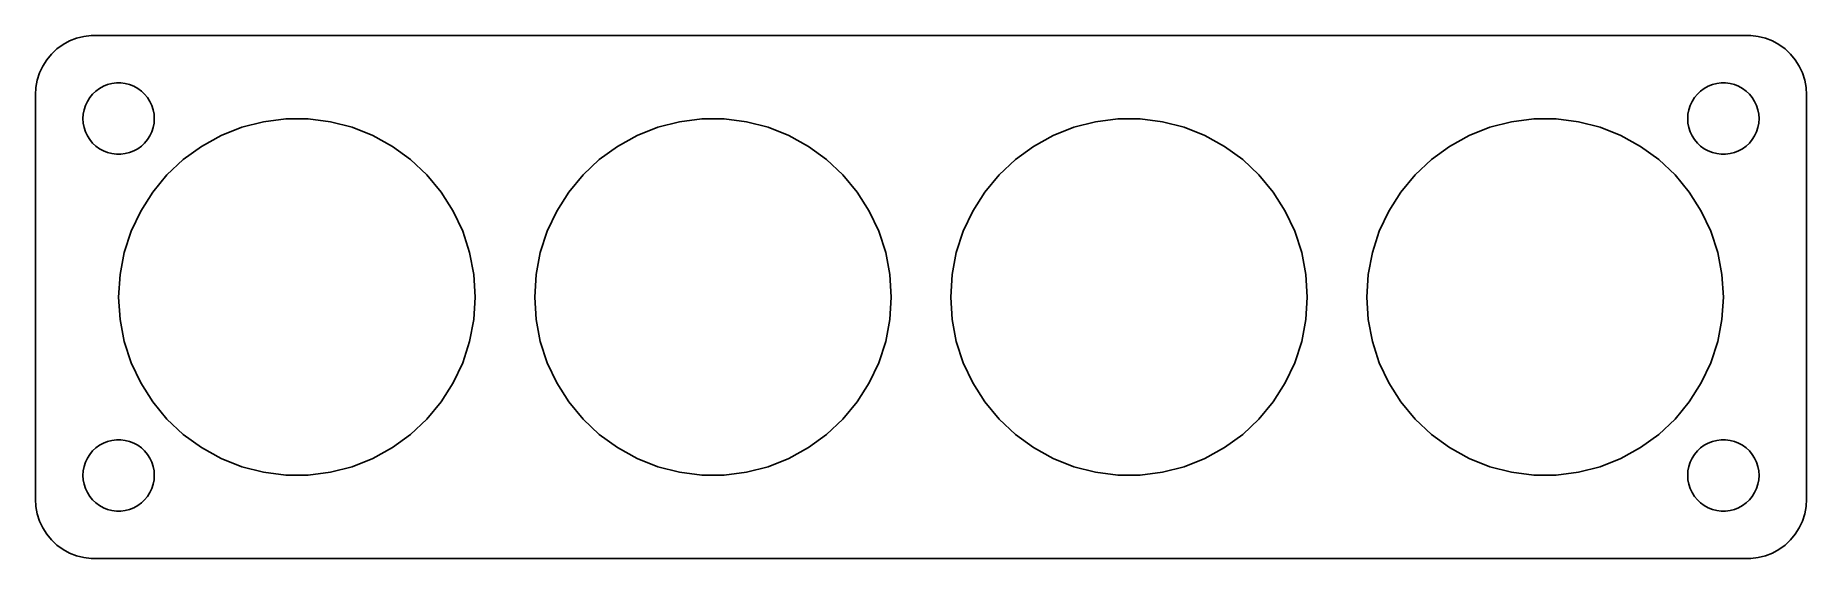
# Model space of a CAD drawing. Header units: metres. Extents: x -74 to 74, y -22 to 22.
import ezdxf

# ---------------------------------------------------------------- set-up
doc = ezdxf.new("R2010")
doc.units = ezdxf.units.M

msp = doc.modelspace()

# ---------------------------------------------------------------- linework, layer by layer
for p, q in [((-72.1791, 21.2216), (-72.6871, 20.8526)), ((-71.6289, 21.5241), (-72.1791, 21.2216)), ((-71.0451, 21.7553), (-71.6289, 21.5241)), ((-70.4369, 21.9114), (-71.0451, 21.7553)), ((-69.8139, 21.9901), (-70.4369, 21.9114)), ((69.8139, 21.9901), (-69.8139, 21.9901)), ((70.4369, 21.9114), (69.8139, 21.9901)), ((71.0451, 21.7553), (70.4369, 21.9114)), ((71.6289, 21.5241), (71.0451, 21.7553)), ((72.1791, 21.2216), (71.6289, 21.5241)), ((72.6871, 20.8526), (72.1791, 21.2216)), ((-73.8815, 19.4088), (-74.1489, 18.8406)), ((-73.5451, 19.9389), (-73.8815, 19.4088)), ((-73.1448, 20.4227), (-73.5451, 19.9389)), ((-72.6871, 20.8526), (-73.1448, 20.4227)), ((73.1448, 20.4227), (72.6871, 20.8526)), ((73.5451, 19.9389), (73.1448, 20.4227)), ((73.8815, 19.4088), (73.5451, 19.9389)), ((74.1489, 18.8406), (73.8815, 19.4088)), ((-74.3429, 18.2434), (-74.4606, 17.6267)), ((-74.1489, 18.8406), (-74.3429, 18.2434)), ((-68.427, 17.8532), (-68.0621, 17.9469)), ((-68.0621, 17.9469), (-67.6884, 17.9941)), ((-67.6884, 17.9941), (-67.3116, 17.9941)), ((-67.3116, 17.9941), (-66.9379, 17.9469)), ((-66.9379, 17.9469), (-66.573, 17.8532)), ((66.573, 17.8532), (66.9379, 17.9469)), ((66.9379, 17.9469), (67.3116, 17.9941)), ((67.3116, 17.9941), (67.6884, 17.9941)), ((67.6884, 17.9941), (68.0621, 17.9469)), ((68.0621, 17.9469), (68.427, 17.8532)), ((74.3429, 18.2434), (74.1489, 18.8406)), ((74.4606, 17.6267), (74.3429, 18.2434)), ((-74.4606, 17.6267), (-74.5, 17)), ((-74.5, 17), (-74.5, -17)), ((-70.2893, 16.1044), (-70.1289, 16.4453)), ((-70.1289, 16.4453), (-69.927, 16.7634)), ((-69.927, 16.7634), (-69.6869, 17.0536)), ((-69.6869, 17.0536), (-69.4123, 17.3115)), ((-69.4123, 17.3115), (-69.1075, 17.533)), ((-69.1075, 17.533), (-68.7773, 17.7145)), ((-68.7773, 17.7145), (-68.427, 17.8532)), ((-66.573, 17.8532), (-66.2227, 17.7145)), ((-66.2227, 17.7145), (-65.8925, 17.533)), ((-65.8925, 17.533), (-65.5877, 17.3115)), ((-65.5877, 17.3115), (-65.3131, 17.0536)), ((-65.3131, 17.0536), (-65.073, 16.7634)), ((-65.073, 16.7634), (-64.8711, 16.4453)), ((-64.8711, 16.4453), (-64.7107, 16.1044)), ((64.7107, 16.1044), (64.8711, 16.4453)), ((64.8711, 16.4453), (65.073, 16.7634)), ((65.073, 16.7634), (65.3131, 17.0536)), ((65.3131, 17.0536), (65.5877, 17.3115)), ((65.5877, 17.3115), (65.8925, 17.533)), ((65.8925, 17.533), (66.2227, 17.7145)), ((66.2227, 17.7145), (66.573, 17.8532)), ((68.427, 17.8532), (68.7773, 17.7145)), ((68.7773, 17.7145), (69.1075, 17.533)), ((69.1075, 17.533), (69.4123, 17.3115)), ((69.4123, 17.3115), (69.6869, 17.0536)), ((69.6869, 17.0536), (69.927, 16.7634)), ((69.927, 16.7634), (70.1289, 16.4453)), ((70.1289, 16.4453), (70.2893, 16.1044)), ((74.5, 17), (74.4606, 17.6267)), ((74.5, -17), (74.5, 17)), ((-70.5, 15), (-70.4763, 15.376)), ((-70.4763, 14.624), (-70.5, 15)), ((-70.4763, 15.376), (-70.4057, 15.7461)), ((-70.4057, 15.7461), (-70.2893, 16.1044)), ((-64.7107, 16.1044), (-64.5943, 15.7461)), ((-64.5943, 15.7461), (-64.5237, 15.376)), ((-64.5237, 15.376), (-64.5, 15)), ((-64.5, 15), (-64.5237, 14.624)), ((-55.3107, 14.7343), (-53.4418, 14.9704)), ((-53.4418, 14.9704), (-51.5581, 14.9704)), ((-51.5581, 14.9704), (-49.6893, 14.7343)), ((-20.3107, 14.7343), (-18.4418, 14.9704)), ((-18.4418, 14.9704), (-16.5581, 14.9704)), ((-16.5581, 14.9704), (-14.6893, 14.7343)), ((14.6893, 14.7343), (16.5581, 14.9704)), ((16.5581, 14.9704), (18.4418, 14.9704)), ((18.4418, 14.9704), (20.3107, 14.7343)), ((49.6893, 14.7343), (51.5581, 14.9704)), ((51.5581, 14.9704), (53.4418, 14.9704)), ((53.4418, 14.9704), (55.3107, 14.7343)), ((64.5, 15), (64.5237, 15.376)), ((64.5237, 14.624), (64.5, 15)), ((64.5237, 15.376), (64.5943, 15.7461)), ((64.5943, 15.7461), (64.7107, 16.1044)), ((70.2893, 16.1044), (70.4057, 15.7461)), ((70.4057, 15.7461), (70.4763, 15.376)), ((70.4763, 15.376), (70.5, 15)), ((70.5, 15), (70.4763, 14.624)), ((-70.4057, 14.2539), (-70.4763, 14.624)), ((-70.2893, 13.8956), (-70.4057, 14.2539)), ((-70.1289, 13.5547), (-70.2893, 13.8956)), ((-69.927, 13.2366), (-70.1289, 13.5547)), ((-64.8711, 13.5547), (-65.073, 13.2366)), ((-64.7107, 13.8956), (-64.8711, 13.5547)), ((-64.5943, 14.2539), (-64.7107, 13.8956)), ((-64.5237, 14.624), (-64.5943, 14.2539)), ((-60.5374, 12.6649), (-58.8867, 13.5724)), ((-58.8867, 13.5724), (-57.1353, 14.2658)), ((-57.1353, 14.2658), (-55.3107, 14.7343)), ((-49.6893, 14.7343), (-47.8647, 14.2658)), ((-47.8647, 14.2658), (-46.1133, 13.5724)), ((-46.1133, 13.5724), (-44.4626, 12.6649)), ((-25.5374, 12.6649), (-23.8867, 13.5724)), ((-23.8867, 13.5724), (-22.1353, 14.2658)), ((-22.1353, 14.2658), (-20.3107, 14.7343)), ((-14.6893, 14.7343), (-12.8647, 14.2658)), ((-12.8647, 14.2658), (-11.1133, 13.5724)), ((-11.1133, 13.5724), (-9.46259, 12.6649)), ((9.46259, 12.6649), (11.1133, 13.5724)), ((11.1133, 13.5724), (12.8647, 14.2658)), ((12.8647, 14.2658), (14.6893, 14.7343)), ((20.3107, 14.7343), (22.1353, 14.2658)), ((22.1353, 14.2658), (23.8867, 13.5724)), ((23.8867, 13.5724), (25.5374, 12.6649)), ((44.4626, 12.6649), (46.1133, 13.5724)), ((46.1133, 13.5724), (47.8647, 14.2658)), ((47.8647, 14.2658), (49.6893, 14.7343)), ((55.3107, 14.7343), (57.1353, 14.2658)), ((57.1353, 14.2658), (58.8867, 13.5724)), ((58.8867, 13.5724), (60.5374, 12.6649)), ((64.5943, 14.2539), (64.5237, 14.624)), ((64.7107, 13.8956), (64.5943, 14.2539)), ((64.8711, 13.5547), (64.7107, 13.8956)), ((65.073, 13.2366), (64.8711, 13.5547)), ((70.1289, 13.5547), (69.927, 13.2366)), ((70.2893, 13.8956), (70.1289, 13.5547)), ((70.4057, 14.2539), (70.2893, 13.8956)), ((70.4763, 14.624), (70.4057, 14.2539)), ((-69.6869, 12.9464), (-69.927, 13.2366)), ((-69.4123, 12.6884), (-69.6869, 12.9464)), ((-69.1075, 12.467), (-69.4123, 12.6884)), ((-68.7773, 12.2855), (-69.1075, 12.467)), ((-68.427, 12.1468), (-68.7773, 12.2855)), ((-68.0621, 12.0531), (-68.427, 12.1468)), ((-67.6884, 12.0059), (-68.0621, 12.0531)), ((-67.3116, 12.0059), (-67.6884, 12.0059)), ((-66.9379, 12.0531), (-67.3116, 12.0059)), ((-66.573, 12.1468), (-66.9379, 12.0531)), ((-66.2227, 12.2855), (-66.573, 12.1468)), ((-65.8925, 12.467), (-66.2227, 12.2855)), ((-65.5877, 12.6884), (-65.8925, 12.467)), ((-65.3131, 12.9464), (-65.5877, 12.6884)), ((-65.073, 13.2366), (-65.3131, 12.9464)), ((-62.0614, 11.5577), (-60.5374, 12.6649)), ((-44.4626, 12.6649), (-42.9386, 11.5577)), ((-27.0614, 11.5577), (-25.5374, 12.6649)), ((-9.46259, 12.6649), (-7.93863, 11.5577)), ((7.93863, 11.5577), (9.46259, 12.6649)), ((25.5374, 12.6649), (27.0614, 11.5577)), ((42.9386, 11.5577), (44.4626, 12.6649)), ((60.5374, 12.6649), (62.0614, 11.5577)), ((65.3131, 12.9464), (65.073, 13.2366)), ((65.5877, 12.6884), (65.3131, 12.9464)), ((65.8925, 12.467), (65.5877, 12.6884)), ((66.2227, 12.2855), (65.8925, 12.467)), ((66.573, 12.1468), (66.2227, 12.2855)), ((66.9379, 12.0531), (66.573, 12.1468)), ((67.3116, 12.0059), (66.9379, 12.0531)), ((67.6884, 12.0059), (67.3116, 12.0059)), ((68.0621, 12.0531), (67.6884, 12.0059)), ((68.427, 12.1468), (68.0621, 12.0531)), ((68.7773, 12.2855), (68.427, 12.1468)), ((69.1075, 12.467), (68.7773, 12.2855)), ((69.4123, 12.6884), (69.1075, 12.467)), ((69.6869, 12.9464), (69.4123, 12.6884)), ((69.927, 13.2366), (69.6869, 12.9464)), ((-63.4345, 10.2682), (-62.0614, 11.5577)), ((-42.9386, 11.5577), (-41.5655, 10.2682)), ((-28.4345, 10.2682), (-27.0614, 11.5577)), ((-7.93863, 11.5577), (-6.56546, 10.2682)), ((6.56546, 10.2682), (7.93863, 11.5577)), ((27.0614, 11.5577), (28.4345, 10.2682)), ((41.5655, 10.2682), (42.9386, 11.5577)), ((62.0614, 11.5577), (63.4345, 10.2682)), ((-64.6353, 8.81677), (-63.4345, 10.2682)), ((-41.5655, 10.2682), (-40.3647, 8.81677)), ((-29.6353, 8.81677), (-28.4345, 10.2682)), ((-6.56546, 10.2682), (-5.36473, 8.81677)), ((5.36473, 8.81677), (6.56546, 10.2682)), ((28.4345, 10.2682), (29.6353, 8.81677)), ((40.3647, 8.81677), (41.5655, 10.2682)), ((63.4345, 10.2682), (64.6353, 8.81677)), ((-65.6446, 7.2263), (-64.6353, 8.81677)), ((-40.3647, 8.81677), (-39.3554, 7.2263)), ((-30.6446, 7.2263), (-29.6353, 8.81677)), ((-5.36473, 8.81677), (-4.35539, 7.2263)), ((4.35539, 7.2263), (5.36473, 8.81677)), ((29.6353, 8.81677), (30.6446, 7.2263)), ((39.3554, 7.2263), (40.3647, 8.81677)), ((64.6353, 8.81677), (65.6446, 7.2263)), ((-66.4466, 5.52187), (-65.6446, 7.2263)), ((-39.3554, 7.2263), (-38.5533, 5.52187)), ((-31.4466, 5.52187), (-30.6446, 7.2263)), ((-4.35539, 7.2263), (-3.55334, 5.52187)), ((3.55334, 5.52187), (4.35539, 7.2263)), ((30.6446, 7.2263), (31.4466, 5.52187)), ((38.5533, 5.52187), (39.3554, 7.2263)), ((65.6446, 7.2263), (66.4466, 5.52187)), ((-67.0287, 3.73035), (-66.4466, 5.52187)), ((-38.5533, 5.52187), (-37.9713, 3.73035)), ((-32.0287, 3.73035), (-31.4466, 5.52187)), ((-3.55334, 5.52187), (-2.97125, 3.73035)), ((2.97125, 3.73035), (3.55334, 5.52187)), ((31.4466, 5.52187), (32.0287, 3.73035)), ((37.9713, 3.73035), (38.5533, 5.52187)), ((66.4466, 5.52187), (67.0287, 3.73035)), ((-67.3817, 1.87999), (-67.0287, 3.73035)), ((-37.9713, 3.73035), (-37.6183, 1.87999)), ((-32.3817, 1.87999), (-32.0287, 3.73035)), ((-2.97125, 3.73035), (-2.61827, 1.87999)), ((2.61827, 1.87999), (2.97125, 3.73035)), ((32.0287, 3.73035), (32.3817, 1.87999)), ((37.6183, 1.87999), (37.9713, 3.73035)), ((67.0287, 3.73035), (67.3817, 1.87999)), ((-67.5, 0), (-67.3817, 1.87999)), ((-37.6183, 1.87999), (-37.5, 0)), ((-32.5, 0), (-32.3817, 1.87999)), ((-2.61827, 1.87999), (-2.5, 0)), ((2.5, 0), (2.61827, 1.87999)), ((32.3817, 1.87999), (32.5, 0)), ((37.5, 0), (37.6183, 1.87999)), ((67.3817, 1.87999), (67.5, 0)), ((-67.3817, -1.87999), (-67.5, 0)), ((-37.5, 0), (-37.6183, -1.87999)), ((-32.3817, -1.87999), (-32.5, 0)), ((-2.5, 0), (-2.61827, -1.87999)), ((2.61827, -1.87999), (2.5, 0)), ((32.5, 0), (32.3817, -1.87999)), ((37.6183, -1.87999), (37.5, 0)), ((67.5, 0), (67.3817, -1.87999)), ((-67.0287, -3.73035), (-67.3817, -1.87999)), ((-37.6183, -1.87999), (-37.9713, -3.73035)), ((-32.0287, -3.73035), (-32.3817, -1.87999)), ((-2.61827, -1.87999), (-2.97125, -3.73035)), ((2.97125, -3.73035), (2.61827, -1.87999)), ((32.3817, -1.87999), (32.0287, -3.73035)), ((37.9713, -3.73035), (37.6183, -1.87999)), ((67.3817, -1.87999), (67.0287, -3.73035)), ((-66.4466, -5.52187), (-67.0287, -3.73035)), ((-37.9713, -3.73035), (-38.5533, -5.52187)), ((-31.4466, -5.52187), (-32.0287, -3.73035)), ((-2.97125, -3.73035), (-3.55334, -5.52187)), ((3.55334, -5.52187), (2.97125, -3.73035)), ((32.0287, -3.73035), (31.4466, -5.52187)), ((38.5533, -5.52187), (37.9713, -3.73035)), ((67.0287, -3.73035), (66.4466, -5.52187)), ((-65.6446, -7.2263), (-66.4466, -5.52187)), ((-38.5533, -5.52187), (-39.3554, -7.2263)), ((-30.6446, -7.2263), (-31.4466, -5.52187)), ((-3.55334, -5.52187), (-4.35539, -7.2263)), ((4.35539, -7.2263), (3.55334, -5.52187)), ((31.4466, -5.52187), (30.6446, -7.2263)), ((39.3554, -7.2263), (38.5533, -5.52187)), ((66.4466, -5.52187), (65.6446, -7.2263)), ((-64.6353, -8.81677), (-65.6446, -7.2263)), ((-39.3554, -7.2263), (-40.3647, -8.81677)), ((-29.6353, -8.81677), (-30.6446, -7.2263)), ((-4.35539, -7.2263), (-5.36473, -8.81677)), ((5.36473, -8.81677), (4.35539, -7.2263)), ((30.6446, -7.2263), (29.6353, -8.81677)), ((40.3647, -8.81677), (39.3554, -7.2263)), ((65.6446, -7.2263), (64.6353, -8.81677)), ((-63.4345, -10.2682), (-64.6353, -8.81677)), ((-40.3647, -8.81677), (-41.5655, -10.2682)), ((-28.4345, -10.2682), (-29.6353, -8.81677)), ((-5.36473, -8.81677), (-6.56546, -10.2682)), ((6.56546, -10.2682), (5.36473, -8.81677)), ((29.6353, -8.81677), (28.4345, -10.2682)), ((41.5655, -10.2682), (40.3647, -8.81677)), ((64.6353, -8.81677), (63.4345, -10.2682)), ((-62.0614, -11.5577), (-63.4345, -10.2682)), ((-41.5655, -10.2682), (-42.9386, -11.5577)), ((-27.0614, -11.5577), (-28.4345, -10.2682)), ((-6.56546, -10.2682), (-7.93863, -11.5577)), ((7.93863, -11.5577), (6.56546, -10.2682)), ((28.4345, -10.2682), (27.0614, -11.5577)), ((42.9386, -11.5577), (41.5655, -10.2682)), ((63.4345, -10.2682), (62.0614, -11.5577)), ((-60.5374, -12.6649), (-62.0614, -11.5577)), ((-42.9386, -11.5577), (-44.4626, -12.6649)), ((-25.5374, -12.6649), (-27.0614, -11.5577)), ((-7.93863, -11.5577), (-9.46259, -12.6649)), ((9.46259, -12.6649), (7.93863, -11.5577)), ((27.0614, -11.5577), (25.5374, -12.6649)), ((44.4626, -12.6649), (42.9386, -11.5577)), ((62.0614, -11.5577), (60.5374, -12.6649)), ((-70.1289, -13.5547), (-69.927, -13.2366)), ((-69.927, -13.2366), (-69.6869, -12.9464)), ((-69.6869, -12.9464), (-69.4123, -12.6884)), ((-69.4123, -12.6884), (-69.1075, -12.467)), ((-69.1075, -12.467), (-68.7773, -12.2855)), ((-68.7773, -12.2855), (-68.427, -12.1468)), ((-68.427, -12.1468), (-68.0621, -12.0531)), ((-68.0621, -12.0531), (-67.6884, -12.0059)), ((-67.6884, -12.0059), (-67.3116, -12.0059)), ((-67.3116, -12.0059), (-66.9379, -12.0531)), ((-66.9379, -12.0531), (-66.573, -12.1468)), ((-66.573, -12.1468), (-66.2227, -12.2855)), ((-66.2227, -12.2855), (-65.8925, -12.467)), ((-65.8925, -12.467), (-65.5877, -12.6884)), ((-65.5877, -12.6884), (-65.3131, -12.9464)), ((-65.3131, -12.9464), (-65.073, -13.2366)), ((-65.073, -13.2366), (-64.8711, -13.5547)), ((-58.8867, -13.5724), (-60.5374, -12.6649)), ((-44.4626, -12.6649), (-46.1133, -13.5724)), ((-23.8867, -13.5724), (-25.5374, -12.6649)), ((-9.46259, -12.6649), (-11.1133, -13.5724)), ((11.1133, -13.5724), (9.46259, -12.6649)), ((25.5374, -12.6649), (23.8867, -13.5724)), ((46.1133, -13.5724), (44.4626, -12.6649)), ((60.5374, -12.6649), (58.8867, -13.5724)), ((64.8711, -13.5547), (65.073, -13.2366)), ((65.073, -13.2366), (65.3131, -12.9464)), ((65.3131, -12.9464), (65.5877, -12.6884)), ((65.5877, -12.6884), (65.8925, -12.467)), ((65.8925, -12.467), (66.2227, -12.2855)), ((66.2227, -12.2855), (66.573, -12.1468)), ((66.573, -12.1468), (66.9379, -12.0531)), ((66.9379, -12.0531), (67.3116, -12.0059)), ((67.3116, -12.0059), (67.6884, -12.0059)), ((67.6884, -12.0059), (68.0621, -12.0531)), ((68.0621, -12.0531), (68.427, -12.1468)), ((68.427, -12.1468), (68.7773, -12.2855)), ((68.7773, -12.2855), (69.1075, -12.467)), ((69.1075, -12.467), (69.4123, -12.6884)), ((69.4123, -12.6884), (69.6869, -12.9464)), ((69.6869, -12.9464), (69.927, -13.2366)), ((69.927, -13.2366), (70.1289, -13.5547)), ((-70.5, -15), (-70.4763, -14.624)), ((-70.4763, -14.624), (-70.4057, -14.2539)), ((-70.4057, -14.2539), (-70.2893, -13.8956)), ((-70.2893, -13.8956), (-70.1289, -13.5547)), ((-64.8711, -13.5547), (-64.7107, -13.8956)), ((-64.7107, -13.8956), (-64.5943, -14.2539)), ((-64.5943, -14.2539), (-64.5237, -14.624)), ((-64.5237, -14.624), (-64.5, -15)), ((-57.1353, -14.2658), (-58.8867, -13.5724)), ((-55.3107, -14.7343), (-57.1353, -14.2658)), ((-53.4418, -14.9704), (-55.3107, -14.7343)), ((-49.6893, -14.7343), (-51.5581, -14.9704)), ((-47.8647, -14.2658), (-49.6893, -14.7343)), ((-46.1133, -13.5724), (-47.8647, -14.2658)), ((-22.1353, -14.2658), (-23.8867, -13.5724)), ((-20.3107, -14.7343), (-22.1353, -14.2658)), ((-18.4418, -14.9704), (-20.3107, -14.7343)), ((-14.6893, -14.7343), (-16.5581, -14.9704)), ((-12.8647, -14.2658), (-14.6893, -14.7343)), ((-11.1133, -13.5724), (-12.8647, -14.2658)), ((12.8647, -14.2658), (11.1133, -13.5724)), ((14.6893, -14.7343), (12.8647, -14.2658)), ((16.5581, -14.9704), (14.6893, -14.7343)), ((20.3107, -14.7343), (18.4418, -14.9704)), ((22.1353, -14.2658), (20.3107, -14.7343)), ((23.8867, -13.5724), (22.1353, -14.2658)), ((47.8647, -14.2658), (46.1133, -13.5724)), ((49.6893, -14.7343), (47.8647, -14.2658)), ((51.5581, -14.9704), (49.6893, -14.7343)), ((55.3107, -14.7343), (53.4418, -14.9704)), ((57.1353, -14.2658), (55.3107, -14.7343)), ((58.8867, -13.5724), (57.1353, -14.2658)), ((64.5, -15), (64.5237, -14.624)), ((64.5237, -14.624), (64.5943, -14.2539)), ((64.5943, -14.2539), (64.7107, -13.8956)), ((64.7107, -13.8956), (64.8711, -13.5547)), ((70.1289, -13.5547), (70.2893, -13.8956)), ((70.2893, -13.8956), (70.4057, -14.2539)), ((70.4057, -14.2539), (70.4763, -14.624)), ((70.4763, -14.624), (70.5, -15)), ((-70.4763, -15.376), (-70.5, -15)), ((-70.4057, -15.7461), (-70.4763, -15.376)), ((-70.2893, -16.1044), (-70.4057, -15.7461)), ((-70.1289, -16.4453), (-70.2893, -16.1044)), ((-64.7107, -16.1044), (-64.8711, -16.4453)), ((-64.5943, -15.7461), (-64.7107, -16.1044)), ((-64.5237, -15.376), (-64.5943, -15.7461)), ((-64.5, -15), (-64.5237, -15.376)), ((-51.5581, -14.9704), (-53.4418, -14.9704)), ((-16.5581, -14.9704), (-18.4418, -14.9704)), ((18.4418, -14.9704), (16.5581, -14.9704)), ((53.4418, -14.9704), (51.5581, -14.9704)), ((64.5237, -15.376), (64.5, -15)), ((64.5943, -15.7461), (64.5237, -15.376)), ((64.7107, -16.1044), (64.5943, -15.7461)), ((64.8711, -16.4453), (64.7107, -16.1044)), ((70.2893, -16.1044), (70.1289, -16.4453)), ((70.4057, -15.7461), (70.2893, -16.1044)), ((70.4763, -15.376), (70.4057, -15.7461)), ((70.5, -15), (70.4763, -15.376)), ((-74.5, -17), (-74.4606, -17.6267)), ((-74.4606, -17.6267), (-74.3429, -18.2434)), ((-69.927, -16.7634), (-70.1289, -16.4453)), ((-69.6869, -17.0536), (-69.927, -16.7634)), ((-69.4123, -17.3115), (-69.6869, -17.0536)), ((-69.1075, -17.533), (-69.4123, -17.3115)), ((-68.7773, -17.7145), (-69.1075, -17.533)), ((-68.427, -17.8532), (-68.7773, -17.7145)), ((-68.0621, -17.9469), (-68.427, -17.8532)), ((-66.573, -17.8532), (-66.9379, -17.9469)), ((-66.2227, -17.7145), (-66.573, -17.8532)), ((-65.8925, -17.533), (-66.2227, -17.7145)), ((-65.5877, -17.3115), (-65.8925, -17.533)), ((-65.3131, -17.0536), (-65.5877, -17.3115)), ((-65.073, -16.7634), (-65.3131, -17.0536)), ((-64.8711, -16.4453), (-65.073, -16.7634)), ((65.073, -16.7634), (64.8711, -16.4453)), ((65.3131, -17.0536), (65.073, -16.7634)), ((65.5877, -17.3115), (65.3131, -17.0536)), ((65.8925, -17.533), (65.5877, -17.3115)), ((66.2227, -17.7145), (65.8925, -17.533)), ((66.573, -17.8532), (66.2227, -17.7145)), ((66.9379, -17.9469), (66.573, -17.8532)), ((68.427, -17.8532), (68.0621, -17.9469)), ((68.7773, -17.7145), (68.427, -17.8532)), ((69.1075, -17.533), (68.7773, -17.7145)), ((69.4123, -17.3115), (69.1075, -17.533)), ((69.6869, -17.0536), (69.4123, -17.3115)), ((69.927, -16.7634), (69.6869, -17.0536)), ((70.1289, -16.4453), (69.927, -16.7634)), ((74.3429, -18.2434), (74.4606, -17.6267)), ((74.4606, -17.6267), (74.5, -17)), ((-74.3429, -18.2434), (-74.1489, -18.8406)), ((-74.1489, -18.8406), (-73.8815, -19.4088)), ((-67.6884, -17.9941), (-68.0621, -17.9469)), ((-67.3116, -17.9941), (-67.6884, -17.9941)), ((-66.9379, -17.9469), (-67.3116, -17.9941)), ((67.3116, -17.9941), (66.9379, -17.9469)), ((67.6884, -17.9941), (67.3116, -17.9941)), ((68.0621, -17.9469), (67.6884, -17.9941)), ((73.8815, -19.4088), (74.1489, -18.8406)), ((74.1489, -18.8406), (74.3429, -18.2434)), ((-73.8815, -19.4088), (-73.5451, -19.9389)), ((-73.5451, -19.9389), (-73.1448, -20.4227)), ((-73.1448, -20.4227), (-72.6871, -20.8526)), ((-72.6871, -20.8526), (-72.1791, -21.2216)), ((72.1791, -21.2216), (72.6871, -20.8526)), ((72.6871, -20.8526), (73.1448, -20.4227)), ((73.1448, -20.4227), (73.5451, -19.9389)), ((73.5451, -19.9389), (73.8815, -19.4088)), ((-72.1791, -21.2216), (-71.6289, -21.5241)), ((-71.6289, -21.5241), (-71.0451, -21.7553)), ((-71.0451, -21.7553), (-70.4369, -21.9114)), ((-70.4369, -21.9114), (-69.8139, -21.9901)), ((-69.8139, -21.9901), (69.8139, -21.9901)), ((69.8139, -21.9901), (70.4369, -21.9114)), ((70.4369, -21.9114), (71.0451, -21.7553)), ((71.0451, -21.7553), (71.6289, -21.5241)), ((71.6289, -21.5241), (72.1791, -21.2216))]:
    msp.add_line(p, q)

doc.saveas('drawing.dxf')
